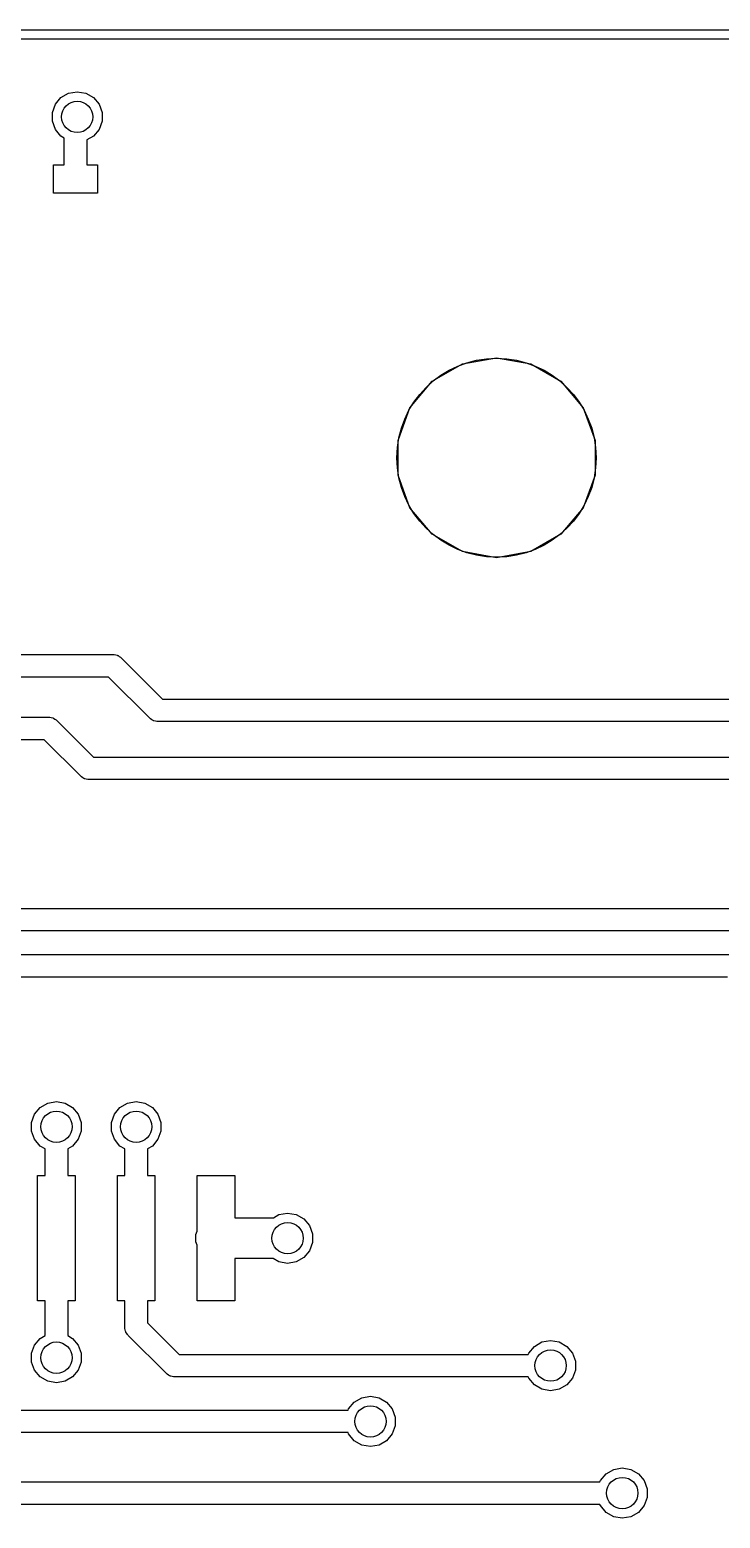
# Model space of a CAD drawing. Extents: x 25 to 125, y -125 to -25.
# Drawn here: x 89.11 to 100.11, y -48.66 to -24.93 of the extents above; entities that cross this region are included whole.
import ezdxf

# ---------------------------------------------------------------- set-up
doc = ezdxf.new("R2010")
doc.units = 0
doc.header["$MEASUREMENT"] = 0
doc.layers.add('BLACK', color=7, linetype='CONTINUOUS')

msp = doc.modelspace()

# ---------------------------------------------------------------- linework, layer by layer
at = {"layer": 'Black'}
for p, q in [((25, -24.925), (125, -24.925)), ((124.925, -25.075), (25.075, -25.075)), ((89.5175, -26.1136), (89.6071, -26.0068)), ((89.6071, -26.0068), (89.7279, -25.9371)), ((89.7279, -25.9371), (89.8652, -25.9129)), ((89.8652, -25.9129), (90.0025, -25.9371)), ((90.0025, -25.9371), (90.1233, -26.0068)), ((90.1233, -26.0068), (90.2129, -26.1136)), ((89.4698, -26.2447), (89.5175, -26.1136)), ((89.4698, -26.3841), (89.4698, -26.2447)), ((90.2129, -26.1136), (90.2606, -26.2447)), ((90.2606, -26.2447), (90.2606, -26.3841)), ((89.5175, -26.5152), (89.4698, -26.3841)), ((89.6071, -26.622), (89.5175, -26.5152)), ((90.2129, -26.5152), (90.1233, -26.622)), ((90.2606, -26.3841), (90.2129, -26.5152)), ((89.66, -26.6525), (89.6071, -26.622)), ((89.66, -27.08), (89.66, -26.6525)), ((90.1233, -26.622), (90.02, -26.6816)), ((90.02, -26.6816), (90.02, -27.08)), ((89.49, -27.53), (89.49, -27.08)), ((89.49, -27.08), (89.66, -27.08)), ((90.02, -27.08), (90.19, -27.08)), ((90.19, -27.08), (90.19, -27.53)), ((90.19, -27.53), (89.49, -27.53)), ((95.5237, -30.5293), (96.003, -30.2525)), ((96.003, -30.2525), (96.548, -30.1564)), ((96.548, -30.1564), (97.093, -30.2525)), ((97.093, -30.2525), (97.5723, -30.5293)), ((95.1679, -30.9532), (95.5237, -30.5293)), ((97.5723, -30.5293), (97.9281, -30.9532)), ((94.9786, -31.4733), (95.1679, -30.9532)), ((97.9281, -30.9532), (98.1174, -31.4733)), ((94.9786, -32.0267), (94.9786, -31.4733)), ((98.1174, -31.4733), (98.1174, -32.0267)), ((95.1679, -32.5468), (94.9786, -32.0267)), ((98.1174, -32.0267), (97.9281, -32.5468)), ((95.5237, -32.9707), (95.1679, -32.5468)), ((97.9281, -32.5468), (97.5723, -32.9707)), ((96.003, -33.2475), (95.5237, -32.9707)), ((97.5723, -32.9707), (97.093, -33.2475)), ((96.548, -33.3436), (96.003, -33.2475)), ((97.093, -33.2475), (96.548, -33.3436)), ((85.711, -34.888), (90.44, -34.888)), ((90.44, -34.888), (90.4478, -34.8894)), ((90.4478, -34.8894), (90.4557, -34.8887)), ((90.4557, -34.8887), (90.4784, -34.8948)), ((90.4784, -34.8948), (90.5016, -34.8989)), ((90.5016, -34.8989), (90.5084, -34.9028)), ((90.5084, -34.9028), (90.5161, -34.9049)), ((90.5161, -34.9049), (90.5353, -34.9184)), ((90.5353, -34.9184), (90.5557, -34.9301)), ((90.5557, -34.9301), (90.5608, -34.9362)), ((90.5608, -34.9362), (90.5673, -34.9407)), ((90.5673, -34.9407), (91.2246, -35.598)), ((90.3654, -35.248), (85.711, -35.248)), ((91.0227, -35.9053), (90.3654, -35.248)), ((91.2246, -35.598), (107.152, -35.598)), ((84.5506, -35.888), (89.414, -35.888)), ((89.414, -35.888), (89.4218, -35.8894)), ((89.4218, -35.8894), (89.4297, -35.8887)), ((89.4297, -35.8887), (89.4524, -35.8948)), ((89.4524, -35.8948), (89.4756, -35.8989)), ((89.4756, -35.8989), (89.4824, -35.9028)), ((89.4824, -35.9028), (89.4901, -35.9049)), ((89.4901, -35.9049), (89.5094, -35.9184)), ((89.5094, -35.9184), (89.5297, -35.9301)), ((89.5297, -35.9301), (89.5348, -35.9362)), ((89.5348, -35.9362), (89.5413, -35.9407)), ((89.5413, -35.9407), (90.1236, -36.523)), ((91.0292, -35.9098), (91.0227, -35.9053)), ((91.0343, -35.9159), (91.0292, -35.9098)), ((91.0547, -35.9276), (91.0343, -35.9159)), ((91.0739, -35.9411), (91.0547, -35.9276)), ((91.0816, -35.9432), (91.0739, -35.9411)), ((91.0884, -35.9471), (91.0816, -35.9432)), ((91.1116, -35.9512), (91.0884, -35.9471)), ((91.1343, -35.9573), (91.1116, -35.9512)), ((91.1422, -35.9566), (91.1343, -35.9573)), ((91.15, -35.958), (91.1422, -35.9566)), ((107.077, -35.958), (91.15, -35.958)), ((89.3395, -36.248), (84.476, -36.248)), ((89.9217, -36.8303), (89.3395, -36.248)), ((90.1236, -36.523), (105.41, -36.523)), ((89.9282, -36.8348), (89.9217, -36.8303)), ((89.9333, -36.8409), (89.9282, -36.8348)), ((89.9537, -36.8526), (89.9333, -36.8409)), ((89.973, -36.8661), (89.9537, -36.8526)), ((89.9806, -36.8682), (89.973, -36.8661)), ((89.9875, -36.8721), (89.9806, -36.8682)), ((90.0106, -36.8762), (89.9875, -36.8721)), ((90.0333, -36.8823), (90.0106, -36.8762)), ((90.0412, -36.8816), (90.0333, -36.8823)), ((90.049, -36.883), (90.0412, -36.8816)), ((105.335, -36.883), (90.049, -36.883)), ((82.8786, -38.936), (101.727, -38.936)), ((101.652, -39.296), (82.804, -39.296)), ((80.1608, -39.6726), (100.305, -39.6726)), ((100.23, -40.0326), (80.0862, -40.0326)), ((89.1396, -42.3483), (89.1873, -42.2172)), ((89.1873, -42.2172), (89.2769, -42.1104)), ((89.2769, -42.1104), (89.3977, -42.0407)), ((89.3977, -42.0407), (89.535, -42.0165)), ((89.535, -42.0165), (89.6723, -42.0407)), ((89.6723, -42.0407), (89.7931, -42.1104)), ((89.7931, -42.1104), (89.8827, -42.2172)), ((89.8827, -42.2172), (89.9304, -42.3483)), ((90.4096, -42.3483), (90.4573, -42.2172)), ((90.4573, -42.2172), (90.5469, -42.1104)), ((90.5469, -42.1104), (90.6677, -42.0407)), ((90.6677, -42.0407), (90.805, -42.0165)), ((90.805, -42.0165), (90.9423, -42.0407)), ((90.9423, -42.0407), (91.0631, -42.1104)), ((91.0631, -42.1104), (91.1527, -42.2172)), ((91.1527, -42.2172), (91.2004, -42.3483)), ((89.1396, -42.4877), (89.1396, -42.3483)), ((89.1873, -42.6188), (89.1396, -42.4877)), ((89.9304, -42.4877), (89.8827, -42.6188)), ((89.9304, -42.3483), (89.9304, -42.4877)), ((90.4096, -42.4877), (90.4096, -42.3483)), ((90.4573, -42.6188), (90.4096, -42.4877)), ((91.2004, -42.4877), (91.1527, -42.6188)), ((91.2004, -42.3483), (91.2004, -42.4877)), ((89.2769, -42.7256), (89.1873, -42.6188)), ((89.355, -42.7707), (89.2769, -42.7256)), ((89.7931, -42.7256), (89.715, -42.7707)), ((89.8827, -42.6188), (89.7931, -42.7256)), ((90.5469, -42.7256), (90.4573, -42.6188)), ((90.625, -42.7707), (90.5469, -42.7256)), ((91.0631, -42.7256), (90.985, -42.7707)), ((91.1527, -42.6188), (91.0631, -42.7256)), ((89.355, -43.195), (89.355, -42.7707)), ((89.715, -42.7707), (89.715, -43.195)), ((90.625, -43.195), (90.625, -42.7707)), ((90.985, -42.7707), (90.985, -43.195)), ((89.235, -45.195), (89.235, -43.195)), ((89.235, -43.195), (89.355, -43.195)), ((89.715, -43.195), (89.835, -43.195)), ((89.835, -43.195), (89.835, -45.195)), ((90.505, -45.195), (90.505, -43.195)), ((90.505, -43.195), (90.625, -43.195)), ((90.985, -43.195), (91.105, -43.195)), ((91.105, -43.195), (91.105, -45.195)), ((91.775, -44.0834), (91.775, -43.195)), ((91.775, -43.195), (92.375, -43.195)), ((92.375, -43.195), (92.375, -43.87)), ((92.375, -43.87), (92.9918, -43.87)), ((92.9918, -43.87), (93.0807, -43.8187)), ((93.0807, -43.8187), (93.218, -43.7945)), ((93.218, -43.7945), (93.3553, -43.8187)), ((93.3553, -43.8187), (93.4761, -43.8884)), ((93.4761, -43.8884), (93.5657, -43.9952)), ((91.7549, -44.1386), (91.775, -44.0834)), ((91.7549, -44.2514), (91.7549, -44.1386)), ((93.5657, -43.9952), (93.6134, -44.1263)), ((93.6134, -44.1263), (93.6134, -44.2657)), ((91.775, -44.3066), (91.7549, -44.2514)), ((91.775, -45.195), (91.775, -44.3066)), ((93.6134, -44.2657), (93.5657, -44.3968)), ((92.9883, -44.52), (92.375, -44.52)), ((92.375, -44.52), (92.375, -45.195)), ((93.0807, -44.5733), (92.9883, -44.52)), ((93.218, -44.5975), (93.0807, -44.5733)), ((93.3553, -44.5733), (93.218, -44.5975)), ((93.4761, -44.5036), (93.3553, -44.5733)), ((93.5657, -44.3968), (93.4761, -44.5036)), ((89.355, -45.195), (89.235, -45.195)), ((89.355, -45.7483), (89.355, -45.195)), ((89.835, -45.195), (89.715, -45.195)), ((89.715, -45.195), (89.715, -45.7483)), ((90.625, -45.195), (90.505, -45.195)), ((90.625, -45.6184), (90.625, -45.195)), ((91.105, -45.195), (90.985, -45.195)), ((90.985, -45.195), (90.985, -45.5438)), ((92.375, -45.195), (91.775, -45.195)), ((90.985, -45.5438), (91.4892, -46.048)), ((89.1873, -45.9002), (89.2769, -45.7934)), ((89.2769, -45.7934), (89.355, -45.7483)), ((89.715, -45.7483), (89.7931, -45.7934)), ((89.7931, -45.7934), (89.8827, -45.9002)), ((90.6264, -45.6262), (90.625, -45.6184)), ((90.6257, -45.6341), (90.6264, -45.6262)), ((90.6318, -45.6568), (90.6257, -45.6341)), ((90.6359, -45.68), (90.6318, -45.6568)), ((90.6398, -45.6868), (90.6359, -45.68)), ((90.6419, -45.6945), (90.6398, -45.6868)), ((90.6554, -45.7137), (90.6419, -45.6945)), ((90.6671, -45.7341), (90.6554, -45.7137)), ((90.6732, -45.7392), (90.6671, -45.7341)), ((90.6777, -45.7457), (90.6732, -45.7392)), ((91.2873, -46.3553), (90.6777, -45.7457)), ((89.1396, -46.0313), (89.1873, -45.9002)), ((89.1396, -46.1707), (89.1396, -46.0313)), ((89.8827, -45.9002), (89.9304, -46.0313)), ((89.9304, -46.0313), (89.9304, -46.1707)), ((91.4892, -46.048), (97.0537, -46.048)), ((97.0537, -46.048), (97.0613, -46.0272)), ((97.0613, -46.0272), (97.1509, -45.9204)), ((97.1509, -45.9204), (97.2717, -45.8507)), ((97.2717, -45.8507), (97.409, -45.8265)), ((97.409, -45.8265), (97.5463, -45.8507)), ((97.5463, -45.8507), (97.6671, -45.9204)), ((97.6671, -45.9204), (97.7567, -46.0272)), ((97.7567, -46.0272), (97.8044, -46.1583)), ((89.1873, -46.3018), (89.1396, -46.1707)), ((89.9304, -46.1707), (89.8827, -46.3018)), ((97.8044, -46.1583), (97.8044, -46.2977)), ((89.2769, -46.4086), (89.1873, -46.3018)), ((89.3977, -46.4783), (89.2769, -46.4086)), ((89.535, -46.5025), (89.3977, -46.4783)), ((89.6723, -46.4783), (89.535, -46.5025)), ((89.7931, -46.4086), (89.6723, -46.4783)), ((89.8827, -46.3018), (89.7931, -46.4086)), ((91.2938, -46.3598), (91.2873, -46.3553)), ((91.2989, -46.3659), (91.2938, -46.3598)), ((91.3193, -46.3776), (91.2989, -46.3659)), ((91.3385, -46.3911), (91.3193, -46.3776)), ((91.3462, -46.3932), (91.3385, -46.3911)), ((91.353, -46.3971), (91.3462, -46.3932)), ((91.3762, -46.4012), (91.353, -46.3971)), ((91.3989, -46.4073), (91.3762, -46.4012)), ((91.4068, -46.4066), (91.3989, -46.4073)), ((91.4146, -46.408), (91.4068, -46.4066)), ((97.0537, -46.408), (91.4146, -46.408)), ((97.0613, -46.4288), (97.0537, -46.408)), ((97.1509, -46.5356), (97.0613, -46.4288)), ((97.7567, -46.4288), (97.6671, -46.5356)), ((97.8044, -46.2977), (97.7567, -46.4288)), ((94.2807, -46.8094), (94.4015, -46.7397)), ((94.4015, -46.7397), (94.5388, -46.7155)), ((94.5388, -46.7155), (94.6761, -46.7397)), ((94.6761, -46.7397), (94.7969, -46.8094)), ((97.2717, -46.6053), (97.1509, -46.5356)), ((97.409, -46.6295), (97.2717, -46.6053)), ((97.5463, -46.6053), (97.409, -46.6295)), ((97.6671, -46.5356), (97.5463, -46.6053)), ((88.9746, -46.937), (93.9731, -46.937)), ((93.9731, -46.937), (94.1835, -46.937)), ((94.1835, -46.937), (94.1911, -46.9162)), ((94.1911, -46.9162), (94.2807, -46.8094)), ((94.7969, -46.8094), (94.8865, -46.9162)), ((94.8865, -46.9162), (94.9342, -47.0473)), ((94.9342, -47.1867), (94.8865, -47.3178)), ((94.9342, -47.0473), (94.9342, -47.1867)), ((93.9731, -47.297), (88.9, -47.297)), ((94.1835, -47.297), (93.9731, -47.297)), ((94.1911, -47.3178), (94.1835, -47.297)), ((94.2807, -47.4246), (94.1911, -47.3178)), ((94.4015, -47.4943), (94.2807, -47.4246)), ((94.7969, -47.4246), (94.6761, -47.4943)), ((94.8865, -47.3178), (94.7969, -47.4246)), ((94.5388, -47.5185), (94.4015, -47.4943)), ((94.6761, -47.4943), (94.5388, -47.5185)), ((98.2939, -47.9524), (98.4147, -47.8827)), ((98.4147, -47.8827), (98.552, -47.8585)), ((98.552, -47.8585), (98.6893, -47.8827)), ((98.6893, -47.8827), (98.8101, -47.9524)), ((88.2126, -48.08), (98.1967, -48.08)), ((98.1967, -48.08), (98.2043, -48.0592)), ((98.2043, -48.0592), (98.2939, -47.9524)), ((98.8101, -47.9524), (98.8997, -48.0592)), ((98.8997, -48.0592), (98.9474, -48.1903)), ((98.9474, -48.3297), (98.8997, -48.4608)), ((98.9474, -48.1903), (98.9474, -48.3297)), ((98.1967, -48.44), (88.138, -48.44)), ((98.2043, -48.4608), (98.1967, -48.44)), ((98.2939, -48.5676), (98.2043, -48.4608)), ((98.4147, -48.6373), (98.2939, -48.5676)), ((98.552, -48.6615), (98.4147, -48.6373)), ((98.6893, -48.6373), (98.552, -48.6615)), ((98.8101, -48.5676), (98.6893, -48.6373)), ((98.8997, -48.4608), (98.8101, -48.5676))]:
    msp.add_line(p, q, dxfattribs=at)
for centre, radius in [((89.8652, -26.3144), 0.25), ((96.548, -31.75), 1.5875), ((96.548, -31.75), 1.5875), ((89.535, -42.418), 0.25), ((90.805, -42.418), 0.25), ((93.218, -44.196), 0.25), ((89.535, -46.101), 0.25), ((97.409, -46.228), 0.25), ((94.5388, -47.117), 0.25), ((98.552, -48.26), 0.25)]:
    msp.add_circle(centre, radius, dxfattribs=at)

doc.saveas('drawing.dxf')
